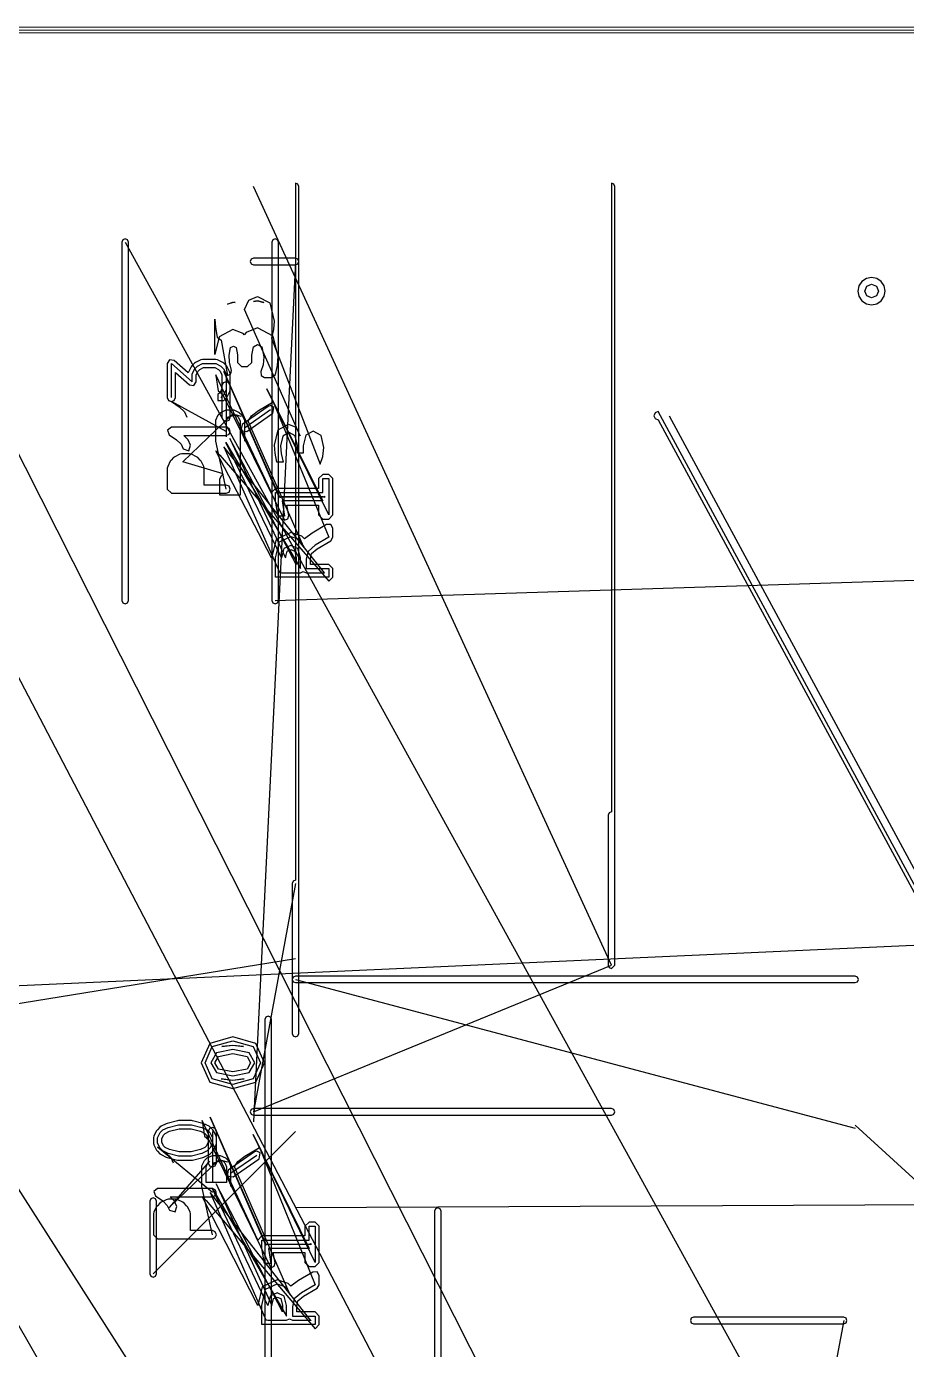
# Model space of a CAD drawing. Extents: x 0 to 334, y -361 to 120.
# Drawn here: x 77.51 to 93.58, y 64.69 to 88.85 of the extents above; entities that cross this region are included whole.
import ezdxf

# ---------------------------------------------------------------- set-up
doc = ezdxf.new("R2010")
doc.units = 0

msp = doc.modelspace()

# ---------------------------------------------------------------- linework, layer by layer
at = {"layer": 'Layer 1'}
for p, q in [((120.7, 88.8492), (0.049979, 88.7992)), ((0.05, 88.7492), (120.7, 88.7992)), ((0.050021, 88.6992), (120.7, 88.7492)), ((88.19, 71.7092), (81.65, 85.9292)), ((82.462426, 85.971626), (82.42, 85.9892)), ((82.42, 85.9892), (82.42, 73.2592)), ((82.48, 85.9292), (82.462426, 85.971626)), ((82.48, 70.4592), (82.48, 85.9292)), ((88.232426, 85.971626), (88.19, 85.9892)), ((88.19, 85.9892), (88.19, 74.5092)), ((88.25, 85.9292), (88.232426, 85.971626)), ((88.25, 71.7092), (88.25, 85.9292)), ((79.267574, 84.951626), (79.25, 84.9092)), ((79.25, 84.9092), (79.25, 78.3692)), ((79.31, 84.9692), (79.267574, 84.951626)), ((79.352426, 84.951626), (79.31, 84.9692)), ((79.31, 84.9692), (79.31, 84.9692)), ((79.31, 84.9092), (292.42, -302.024)), ((79.37, 84.9092), (79.352426, 84.951626)), ((79.37, 78.3692), (79.37, 84.9092)), ((82.007574, 84.951626), (81.99, 84.9092)), ((81.99, 84.9092), (81.99, 78.3692)), ((82.05, 84.9692), (82.007574, 84.951626)), ((82.092426, 84.951626), (82.05, 84.9692)), ((82.05, 84.9692), (82.05, 84.9692)), ((82.05, 78.3692), (289.68, 84.9092)), ((82.11, 84.9092), (82.092426, 84.951626)), ((82.11, 78.3692), (82.11, 84.9092)), ((81.607574, 84.601626), (81.59, 84.5592)), ((81.59, 84.5592), (81.607574, 84.516774)), ((81.65, 84.6192), (81.607574, 84.601626)), ((82.42, 84.6192), (81.65, 84.6192)), ((82.42, 84.5592), (81.65, 68.8492)), ((82.462426, 84.601626), (82.42, 84.6192)), ((82.48, 84.5592), (82.462426, 84.601626)), ((82.462426, 84.516774), (82.48, 84.5592)), ((81.607574, 84.516774), (81.65, 84.4992)), ((81.65, 84.4992), (82.42, 84.4992)), ((82.42, 84.4992), (82.462426, 84.516774)), ((92.70903, 84.112871), (92.69, 84.0172)), ((92.763223, 84.193977), (92.70903, 84.112871)), ((92.844329, 84.24817), (92.763223, 84.193977)), ((92.815, 84.0172), (92.851612, 84.105588)), ((92.94, 84.2672), (92.844329, 84.24817)), ((92.851612, 84.105588), (92.94, 84.1422)), ((93.035671, 84.24817), (92.94, 84.2672)), ((92.94, 84.2672), (92.94, 84.2672)), ((92.94, 84.1422), (93.028388, 84.105588)), ((93.028388, 84.105588), (93.065, 84.0172)), ((93.116777, 84.193977), (93.035671, 84.24817)), ((93.17097, 84.112871), (93.116777, 84.193977)), ((93.19, 84.0172), (93.17097, 84.112871)), ((81.485422, 83.679622), (81.569406, 83.853498)), ((81.569406, 83.853498), (81.726958, 83.916586)), ((81.655507, 83.825697), (81.726958, 83.841586)), ((81.726958, 83.836944), (81.655507, 83.825697)), ((81.726958, 83.916586), (81.949614, 83.799642)), ((81.726958, 83.841586), (81.842352, 83.808053)), ((81.842352, 83.808053), (81.726958, 83.836944)), ((92.69, 84.0172), (92.70903, 83.921529)), ((92.70903, 83.921529), (92.763223, 83.840423)), ((92.763223, 83.840423), (92.844329, 83.78623)), ((92.851612, 83.928812), (92.815, 84.0172)), ((92.94, 83.8922), (92.851612, 83.928812)), ((93.028388, 83.928812), (92.94, 83.8922)), ((93.065, 84.0172), (93.028388, 83.928812)), ((93.035671, 83.78623), (93.116777, 83.840423)), ((93.065, 84.0172), (93.065, 84.0172)), ((93.116777, 83.840423), (93.17097, 83.921529)), ((93.17097, 83.921529), (93.19, 84.0172)), ((81.178724, 83.780415), (81.27188, 83.814658)), ((81.285552, 83.810016), (81.178724, 83.780415)), ((81.178724, 83.780415), (81.178724, 83.780415)), ((81.27188, 83.814658), (81.317422, 83.807452)), ((81.317422, 83.807452), (81.285552, 83.810016)), ((82.502728, 81.376699), (81.485422, 83.679622)), ((81.655507, 83.825697), (81.655507, 83.825697)), ((81.949614, 83.799642), (82.02839, 83.467278)), ((92.844329, 83.78623), (92.94, 83.7672)), ((92.94, 83.7672), (93.035671, 83.78623)), ((80.944927, 83.506515), (80.956009, 83.350371)), ((80.945309, 82.860071), (80.944927, 83.506515)), ((80.956009, 83.350371), (80.956022, 83.350273)), ((80.956022, 83.350273), (80.98859, 83.177733)), ((82.02839, 83.467278), (82.01602, 83.318021)), ((81.026096, 83.181467), (80.945309, 82.860071)), ((80.98859, 83.177733), (81.061594, 83.119923)), ((81.272262, 83.318214), (81.026096, 83.181467)), ((81.061594, 83.119923), (81.1792, 82.4735)), ((81.461356, 83.242272), (81.272262, 83.318214)), ((81.461669, 83.241965), (81.461356, 83.242272)), ((81.482011, 83.219695), (81.461669, 83.241965)), ((81.517224, 83.260552), (81.482011, 83.219695)), ((81.72734, 83.345142), (81.517224, 83.260552)), ((82.0122, 83.1951), (81.72734, 83.345142)), ((82.01602, 83.318021), (81.980213, 83.160302)), ((81.980213, 83.160302), (82.8706, 80.8574)), ((82.012205, 83.195142), (82.0122, 83.1951)), ((82.103777, 82.820876), (82.012205, 83.195142)), ((81.206027, 82.846273), (81.23434, 82.984761)), ((81.23434, 82.984761), (81.234863, 82.985579)), ((81.234863, 82.985579), (81.285975, 83.013622)), ((81.285975, 83.013622), (81.334693, 82.987553)), ((81.334693, 82.987553), (81.361365, 82.852428)), ((81.6194, 82.8463), (81.654964, 83.001438)), ((81.654964, 83.001438), (81.65544, 83.002137)), ((81.65544, 83.002137), (81.727343, 83.040577)), ((81.727343, 83.040577), (81.805946, 82.998452)), ((81.805946, 82.998452), (81.80613, 82.998163)), ((81.80613, 82.998163), (81.843098, 82.816295)), ((80.121384, 82.762388), (80.077371, 82.6941)), ((80.077371, 82.6941), (80.0774, 82.0751)), ((80.201759, 82.750544), (80.121384, 82.762388)), ((80.152371, 82.075053), (80.1524, 82.6941)), ((80.1524, 82.6941), (80.533353, 82.360767)), ((80.461052, 82.523663), (80.201759, 82.750544)), ((80.513861, 82.632403), (80.466242, 82.537165)), ((80.52791, 82.651895), (80.513861, 82.632403)), ((80.575529, 82.699514), (80.52791, 82.651895)), ((80.595021, 82.713563), (80.575529, 82.699514)), ((80.580919, 82.598838), (80.628538, 82.646457)), ((80.690259, 82.761182), (80.595021, 82.713563)), ((80.628538, 82.646457), (80.723776, 82.694076)), ((80.7238, 82.7691), (80.690259, 82.761182)), ((80.723776, 82.694076), (80.9619, 82.6941)), ((80.961924, 82.769076), (80.7238, 82.7691)), ((80.9619, 82.6941), (81.057138, 82.646481)), ((80.995465, 82.761158), (80.961924, 82.769076)), ((81.090703, 82.713539), (80.995465, 82.761158)), ((81.057138, 82.646481), (81.104757, 82.598862)), ((81.110195, 82.69949), (81.090703, 82.713539)), ((81.157814, 82.651871), (81.110195, 82.69949)), ((81.171863, 82.632379), (81.157814, 82.651871)), ((81.219482, 82.537141), (81.171863, 82.632379)), ((81.2168, 82.7212), (81.206027, 82.846273)), ((81.216796, 82.72117), (81.2168, 82.7212)), ((81.251383, 82.568861), (81.216796, 82.72117)), ((81.361365, 82.852428), (81.3613, 82.7124)), ((81.3613, 82.7124), (81.4363, 82.6374)), ((81.4363, 82.6374), (81.5444, 82.6374)), ((81.5444, 82.6374), (81.6194, 82.7124)), ((81.6194, 82.7124), (81.6194, 82.8463)), ((81.828446, 82.671021), (81.786392, 82.547132)), ((81.843098, 82.816295), (81.828446, 82.671021)), ((82.052528, 82.492654), (82.090497, 82.659963)), ((82.090497, 82.659963), (82.103777, 82.820876)), ((80.2274, 82.0751), (80.2274, 82.5288)), ((80.2274, 82.5288), (80.483965, 82.304306)), ((80.466242, 82.537165), (80.461052, 82.523663)), ((80.5333, 82.5036), (80.580919, 82.598838)), ((80.533353, 82.360767), (80.5333, 82.5036)), ((80.6083, 82.4859), (80.642558, 82.554416)), ((80.608353, 82.360749), (80.6083, 82.4859)), ((80.642558, 82.554416), (80.672965, 82.584823)), ((80.672965, 82.584823), (80.741481, 82.619081)), ((80.741481, 82.619081), (80.9442, 82.6191)), ((80.9442, 82.6191), (81.012716, 82.584842)), ((80.962505, 82.485572), (80.963574, 82.472955)), ((81.9799, 80.3381), (80.962505, 82.485572)), ((80.963574, 82.472955), (81.010449, 82.198293)), ((81.012716, 82.584842), (81.043123, 82.554435)), ((81.043123, 82.554435), (81.077381, 82.485919)), ((81.077381, 82.485919), (81.0774, 82.2356)), ((81.104757, 82.598862), (81.152376, 82.503624)), ((81.112505, 82.547261), (82.1299, 80.2631)), ((82.129808, 80.24435), (81.112505, 82.547261)), ((81.152376, 82.503624), (81.1524, 82.2179)), ((81.1792, 82.4735), (81.238996, 82.503238)), ((81.2274, 82.5036), (81.219482, 82.537141)), ((81.2274, 82.217895), (81.2274, 82.5036)), ((81.238996, 82.503238), (81.251383, 82.568861)), ((81.786392, 82.547132), (81.789953, 82.474345)), ((81.789953, 82.474345), (81.853645, 82.438935)), ((81.853645, 82.438935), (81.9806, 82.4389)), ((81.9806, 82.4389), (82.052528, 82.492654)), ((80.483965, 82.304306), (80.56434, 82.292461)), ((80.56434, 82.292461), (80.608353, 82.360749)), ((81.043142, 82.167084), (81.004129, 82.128071)), ((81.010449, 82.198293), (81.08438, 82.13591)), ((81.0774, 82.2356), (81.043142, 82.167084)), ((81.099367, 82.338847), (81.0774, 82.285814)), ((81.0774, 82.285814), (81.0774, 81.7143)), ((81.1524, 82.360814), (81.099367, 82.338847)), ((81.1524, 82.2179), (81.104781, 82.122662)), ((81.1524, 82.3608), (81.1524, 82.360814)), ((81.205433, 82.338833), (81.1524, 82.3608)), ((81.1524, 82.285814), (81.1524, 81.3536)), ((81.171863, 82.089116), (81.219482, 82.184354)), ((81.2274, 82.2858), (81.205433, 82.338833)), ((81.219482, 82.184354), (81.2274, 82.217895)), ((81.2274, 81.7143), (81.2274, 82.2858)), ((81.898833, 82.233221), (82.9162, 80.1842)), ((83.0269, 79.9303), (81.898833, 82.233221)), ((80.0774, 82.0751), (80.099367, 82.022067)), ((80.099367, 82.022067), (80.1524, 82.0001)), ((80.1524, 82.0001), (80.205433, 82.022067)), ((81.1524, 81.455995), (80.1524, 82.0001)), ((80.1524, 82.0001), (80.295258, 81.904862)), ((80.205433, 82.022067), (80.2274, 82.0751)), ((80.295258, 81.904862), (80.390496, 81.809624)), ((81.004129, 82.128071), (81.004129, 82.022005)), ((81.004129, 82.022005), (81.110195, 82.022005)), ((81.104781, 82.122662), (81.057162, 82.075043)), ((81.08438, 82.13591), (82.2215, 79.833)), ((81.110195, 82.022005), (81.157814, 82.069624)), ((81.157814, 82.069624), (81.171863, 82.089116)), ((81.91888, 81.91147), (81.44269, 81.578137)), ((81.743885, 81.83469), (82.00951, 81.99241)), ((81.961515, 81.925027), (81.91888, 81.91147)), ((82.023332, 81.893038), (81.961515, 81.925027)), ((81.961515, 81.925027), (81.961515, 81.925027)), ((82.00951, 81.99241), (83.0269, 79.5226)), ((80.360582, 80.897647), (81.2775, 81.7751)), ((80.390496, 81.809624), (80.438115, 81.714386)), ((80.9619, 81.6596), (81.00952, 81.754838)), ((80.9619, 81.2786), (80.9619, 81.6596)), ((81.00952, 81.754838), (81.057139, 81.802457)), ((81.057139, 81.802457), (81.152377, 81.850076)), ((81.0774, 81.7143), (81.099367, 81.661267)), ((81.099367, 81.661267), (81.1524, 81.6393)), ((81.152377, 81.850076), (81.2952, 81.8501)), ((81.1524, 81.6393), (81.205433, 81.661267)), ((81.17388, 81.706306), (81.317453, 81.764306)), ((81.317453, 81.750432), (81.17388, 81.706306)), ((81.17388, 81.706306), (81.17388, 81.706306)), ((81.205433, 81.661267), (81.2274, 81.7143)), ((81.2775, 81.7751), (81.346016, 81.740842)), ((81.2952, 81.8501), (81.390438, 81.802481)), ((81.317453, 81.764306), (81.421603, 81.731063)), ((81.42669, 81.726684), (81.317453, 81.750432)), ((81.346016, 81.740842), (81.376423, 81.710435)), ((81.376423, 81.710435), (81.410681, 81.641919)), ((81.390438, 81.802481), (81.438057, 81.754862)), ((81.421603, 81.731063), (81.422035, 81.730703)), ((81.422035, 81.730703), (81.42669, 81.726684)), ((81.438057, 81.754862), (81.485676, 81.659624)), ((81.485676, 81.659624), (81.4857, 81.2786)), ((81.96189, 81.850028), (81.4857, 81.516695)), ((81.52871, 81.455253), (82.0049, 81.788586)), ((81.553781, 81.64235), (81.614979, 81.739289)), ((81.614979, 81.739289), (81.743885, 81.83469)), ((82.0049, 81.788586), (82.023332, 81.893038)), ((88.986967, 81.795233), (88.965, 81.7422)), ((88.965, 81.7422), (88.986967, 81.689167)), ((89.04, 81.8172), (88.986967, 81.795233)), ((88.986967, 81.689167), (89.04, 81.6672)), ((301.09, -309.873), (89.04, 81.8172)), ((89.04, 81.6672), (301.09, -310.023)), ((89.24, 81.7422), (300.89, -309.948)), ((80.1524, 81.530995), (80.080636, 81.477723)), ((80.080636, 81.477723), (80.110798, 81.393591)), ((81.1524, 81.531), (80.1524, 81.530995)), ((81.205433, 81.509033), (81.1524, 81.531)), ((81.2274, 81.456), (81.205433, 81.509033)), ((81.205433, 81.402967), (81.2274, 81.456)), ((81.410681, 81.641919), (81.4107, 80.2929)), ((81.44269, 81.578137), (81.424258, 81.473685)), ((81.424258, 81.473685), (81.52871, 81.455253)), ((82.571176, 79.33948), (81.553781, 81.64235)), ((82.037233, 81.203592), (82.105592, 81.48364)), ((82.105592, 81.48364), (82.289186, 81.586735)), ((82.30291, 81.432094), (82.188327, 81.369006)), ((82.289186, 81.586735), (82.425905, 81.53211)), ((82.414889, 81.371314), (82.30291, 81.432094)), ((82.425905, 81.53211), (82.502728, 81.376699)), ((82.744298, 81.459042), (82.610183, 81.387491)), ((82.886225, 81.382105), (82.744298, 81.459042)), ((75.05, 81.3792), (138.215, -39.3749)), ((77.19, 81.3792), (138.215, -39.3149)), ((80.110798, 81.393591), (80.247476, 81.302473)), ((80.247476, 81.302473), (80.328857, 81.221092)), ((80.328857, 81.221092), (80.371033, 81.13674)), ((80.381086, 81.380995), (81.1524, 81.381)), ((80.443529, 81.318552), (80.381086, 81.380995)), ((80.457578, 81.29906), (80.443529, 81.318552)), ((80.505197, 81.203822), (80.457578, 81.29906)), ((80.471656, 81.103199), (80.505197, 81.203822)), ((81.1524, 80.401219), (80.9619, 81.2786)), ((81.145578, 81.253052), (82.508, 78.9502)), ((82.162948, 79.1456), (81.145578, 81.253052)), ((81.1524, 81.381), (81.205433, 81.402967)), ((81.220578, 81.328052), (82.2379, 79.1456)), ((82.433, 79.0252), (81.220578, 81.328052)), ((82.04765, 81.057413), (82.037233, 81.203592)), ((82.188327, 81.369006), (82.147962, 81.189745)), ((82.147962, 81.189745), (82.159681, 81.052798)), ((82.4533, 81.1959), (82.414889, 81.371314)), ((82.4533, 81.0559), (82.4533, 81.1959)), ((82.610183, 81.387491), (82.561355, 81.189765)), ((82.561355, 81.189765), (82.5614, 81.0559)), ((82.935053, 81.15976), (82.886225, 81.382105)), ((80.194606, 80.978061), (80.146987, 80.930442)), ((80.214098, 80.99211), (80.194606, 80.978061)), ((80.309336, 81.039729), (80.214098, 80.99211)), ((80.342877, 81.047647), (80.309336, 81.039729)), ((80.485724, 81.047676), (80.342877, 81.047647)), ((80.371033, 81.13674), (80.471656, 81.103199)), ((80.519265, 81.039758), (80.485724, 81.047676)), ((80.614503, 80.992139), (80.519265, 81.039758)), ((80.633995, 80.97809), (80.614503, 80.992139)), ((80.681614, 80.930471), (80.633995, 80.97809)), ((80.962505, 81.097641), (81.037505, 81.022641)), ((81.979895, 79.14556), (80.962505, 81.097641)), ((81.037505, 81.022641), (83.0269, 78.7198)), ((81.112505, 81.172641), (82.1299, 78.8829)), ((82.9519, 78.8698), (81.112505, 81.172641)), ((82.0789, 80.892), (82.04765, 81.057413)), ((82.159681, 81.052798), (82.196139, 80.892001)), ((82.5614, 81.0559), (82.4533, 81.0559)), ((82.8706, 80.8574), (82.918777, 80.998963)), ((82.918777, 80.998963), (82.935053, 81.15976)), ((80.085318, 80.815713), (80.0774, 80.782171)), ((80.0774, 80.782171), (80.0774, 80.4012)), ((80.132938, 80.910951), (80.085318, 80.815713)), ((80.146987, 80.930442), (80.132938, 80.910951)), ((81.101566, 80.680123), (80.360582, 80.897647)), ((80.695663, 80.910979), (80.681614, 80.930471)), ((80.743282, 80.815741), (80.695663, 80.910979)), ((80.7512, 80.7822), (80.743282, 80.815741)), ((80.7512, 80.4762), (80.7512, 80.7822)), ((82.196139, 80.892001), (82.0789, 80.892)), ((81.1524, 80.4762), (80.7512, 80.4762)), ((81.0369, 80.5812), (81.071159, 80.649716)), ((81.0369, 80.2929), (81.0369, 80.5812)), ((81.071159, 80.649716), (81.101566, 80.680123)), ((81.205433, 80.454233), (81.1524, 80.4762)), ((81.2274, 80.4012), (81.205433, 80.454233)), ((82.9162, 80.667), (82.8412, 80.592)), ((82.8412, 80.592), (82.8412, 80.4131)), ((83.0269, 80.667), (82.9162, 80.667)), ((82.9162, 80.3381), (82.9162, 80.592)), ((82.9162, 80.592), (83.0269, 80.592)), ((83.1019, 80.592), (83.0269, 80.667)), ((83.0269, 80.592), (83.0269, 79.9303)), ((83.1019, 79.9303), (83.1019, 80.592)), ((51.04, 70.1442), (277.05, 80.3642)), ((68.6, 80.4392), (134.095, -33.9949)), ((80.0774, 80.4012), (80.1524, 80.3262)), ((80.1524, 80.3262), (80.6762, 80.3262)), ((80.6762, 80.3262), (81.1524, 80.3262)), ((81.4107, 80.2929), (81.0369, 80.2929)), ((81.1524, 80.3262), (81.205433, 80.348167)), ((81.205433, 80.348167), (81.2274, 80.4012)), ((82.0549, 80.4131), (81.9799, 80.3381)), ((82.054825, 80.182662), (82.0549, 80.3381)), ((82.8412, 80.4131), (82.0549, 80.4131)), ((82.0549, 80.3381), (82.9162, 80.3381)), ((82.1746, 80.2592), (82.129808, 80.24435)), ((82.1299, 80.2631), (82.9162, 80.2631)), ((82.916223, 80.259233), (82.1746, 80.2592)), ((82.9162, 80.2631), (82.951877, 80.272133)), ((82.9519, 80.2502), (82.916223, 80.259233)), ((82.951877, 80.272133), (82.9519, 80.2502)), ((82.1017, 79.908), (82.054825, 80.182662)), ((82.9162, 80.1842), (82.1746, 80.1842)), ((82.1746, 80.1842), (82.221475, 79.907999)), ((82.295442, 79.920549), (82.263426, 80.109201)), ((82.263426, 80.109201), (82.8412, 80.1092)), ((82.8412, 80.1092), (82.8412, 79.9303)), ((82.221475, 79.907999), (82.1017, 79.908)), ((82.2215, 79.833), (82.278795, 79.85961)), ((82.278795, 79.85961), (82.295442, 79.920549)), ((82.988609, 79.753989), (82.723266, 79.596436)), ((82.8412, 79.9303), (82.9162, 79.8553)), ((82.9162, 79.8553), (83.0269, 79.8553)), ((83.063999, 79.754673), (82.988609, 79.753989)), ((83.0269, 79.8553), (83.1019, 79.9303)), ((83.1019, 79.6895), (83.063999, 79.754673)), ((82.334843, 79.611396), (82.063651, 79.483224)), ((82.124562, 79.439497), (82.334848, 79.536436)), ((82.535163, 79.543267), (82.334843, 79.611396)), ((82.334848, 79.536436), (82.487192, 79.485659)), ((82.487192, 79.485659), (82.571176, 79.33948)), ((82.582764, 79.492857), (82.535163, 79.543267)), ((82.723266, 79.596436), (82.582764, 79.492857)), ((83.0269, 79.5226), (82.777551, 79.375652)), ((83.064986, 79.457932), (83.101907, 79.522546)), ((83.101907, 79.522546), (83.1019, 79.6895)), ((82.063651, 79.483224), (81.979895, 79.14556)), ((82.0549, 79.1456), (82.124562, 79.439497)), ((82.063651, 79.483224), (82.063651, 79.483224)), ((82.206568, 79.31486), (82.162948, 79.1456)), ((82.334823, 79.372562), (82.206568, 79.31486)), ((82.2379, 79.1456), (82.266055, 79.269247)), ((82.266055, 79.269247), (82.266673, 79.270066)), ((82.266673, 79.270066), (82.334775, 79.297562)), ((82.334775, 79.297562), (82.404808, 79.269232)), ((82.46438, 79.31486), (82.334823, 79.372562)), ((82.404808, 79.269232), (82.432952, 79.1456)), ((82.508, 79.1456), (82.46438, 79.31486)), ((82.647994, 79.264863), (82.616093, 79.119454)), ((82.777551, 79.375652), (82.647994, 79.264863)), ((82.71253, 79.226586), (82.815332, 79.310805)), ((82.815332, 79.310805), (82.815637, 79.310984)), ((82.815637, 79.310984), (83.064986, 79.457932)), ((82.0549, 78.7948), (82.0549, 79.1456)), ((82.432952, 79.1456), (82.433, 79.0252)), ((82.508, 78.9502), (82.508, 79.1456)), ((82.616093, 79.119454), (82.6161, 78.9502)), ((82.6911, 79.1194), (82.712286, 79.226178)), ((82.6911, 79.0252), (82.6911, 79.1194)), ((83.0269, 79.0252), (82.6911, 79.0252)), ((82.712286, 79.226178), (82.71253, 79.226586)), ((83.1019, 78.9502), (83.0269, 79.0252)), ((83.0269, 78.7948), (82.0549, 78.7948)), ((82.1299, 78.8829), (82.162973, 78.87521)), ((82.162973, 78.87521), (82.508, 78.8752)), ((82.508, 78.8752), (82.562036, 78.898196)), ((82.562036, 78.898196), (82.616073, 78.8752)), ((82.616073, 78.8752), (82.9519, 78.8752)), ((82.6161, 78.9502), (83.0269, 78.9502)), ((82.9519, 78.8752), (82.9519, 78.8698)), ((83.0269, 78.9502), (83.0269, 78.7948)), ((83.0269, 78.7198), (83.1019, 78.7948)), ((83.1019, 78.7948), (83.1019, 78.9502)), ((79.25, 78.3692), (79.267574, 78.326774)), ((79.267574, 78.326774), (79.31, 78.3092)), ((79.31, 78.3092), (79.352426, 78.326774)), ((79.352426, 78.326774), (79.37, 78.3692)), ((81.99, 78.3692), (82.007574, 78.326774)), ((82.007574, 78.326774), (82.05, 78.3092)), ((82.05, 78.3092), (82.092426, 78.326774)), ((82.092426, 78.326774), (82.11, 78.3692)), ((88.147574, 74.491626), (88.13, 74.4492)), ((88.13, 74.4492), (88.13, 71.7092)), ((88.19, 74.5092), (88.147574, 74.491626)), ((82.377574, 73.241626), (82.36, 73.1992)), ((82.42, 73.2592), (82.377574, 73.241626)), ((82.42, 73.1992), (81.65, 69.0292)), ((82.36, 73.1992), (82.36, 70.4592)), ((74.34, 70.5192), (82.42, 71.8292)), ((81.65, 69.0292), (88.19, 71.7092)), ((88.13, 71.7092), (88.147574, 71.666774)), ((88.147574, 71.666774), (88.19, 71.6492)), ((88.19, 71.6492), (88.25, 71.7092)), ((82.377574, 71.491626), (82.36, 71.4492)), ((82.36, 71.4492), (82.377574, 71.406774)), ((82.42, 71.5092), (82.377574, 71.491626)), ((82.377574, 71.406774), (82.42, 71.3892)), ((92.64, 71.5092), (82.42, 71.5092)), ((82.42, 71.4492), (92.64, 68.7292)), ((82.42, 71.3892), (92.64, 71.3892)), ((92.682426, 71.491626), (92.64, 71.5092)), ((92.64, 71.3892), (92.682426, 71.406774)), ((92.7, 71.4492), (92.682426, 71.491626)), ((92.682426, 71.406774), (92.7, 71.4492)), ((75.452423, 70.589328), (319.8, -310.813)), ((81.877574, 70.761626), (81.86, 70.7192)), ((81.86, 70.7192), (81.86, 64.1792)), ((81.92, 70.7792), (81.877574, 70.761626)), ((81.962426, 70.761626), (81.92, 70.7792)), ((81.92, 70.7792), (81.92, 70.7792)), ((81.98, 70.7192), (81.962426, 70.761626)), ((81.98, 64.1792), (81.98, 70.7192)), ((81.274485, 70.398826), (80.853023, 70.280375)), ((80.899485, 70.2215), (81.274485, 70.323826)), ((81.695932, 70.280387), (81.274485, 70.398826)), ((81.274485, 70.323826), (81.649485, 70.2215)), ((82.36, 70.4592), (82.377574, 70.416774)), ((82.377574, 70.416774), (82.42, 70.3992)), ((82.42, 70.3992), (82.462426, 70.416774)), ((82.462426, 70.416774), (82.48, 70.4592)), ((80.853023, 70.280375), (80.694928, 69.926835)), ((80.769928, 69.926835), (80.899485, 70.2215)), ((80.974355, 70.107635), (80.874095, 69.926835)), ((81.274485, 70.168414), (80.974355, 70.107635)), ((81.01342, 70.043612), (81.274485, 70.093414)), ((81.076786, 70.225602), (81.274485, 70.248826)), ((81.274485, 70.243414), (81.076786, 70.225602)), ((81.076786, 70.225602), (81.076786, 70.225602)), ((81.274485, 70.248826), (81.472377, 70.225471)), ((81.472377, 70.225471), (81.274485, 70.243414)), ((81.574615, 70.107635), (81.274485, 70.168414)), ((81.274485, 70.093414), (81.535735, 70.0435)), ((81.674225, 69.926835), (81.574615, 70.107635)), ((81.613318, 70.171877), (81.613495, 70.17177)), ((81.613362, 70.171851), (81.613318, 70.171877)), ((81.613318, 70.171877), (81.613318, 70.171877)), ((81.613495, 70.17177), (81.613362, 70.171851)), ((81.649485, 70.2215), (81.778391, 69.926835)), ((81.853391, 69.926835), (81.695932, 70.280387)), ((80.694928, 69.926835), (80.852999, 69.572543)), ((80.694928, 69.926835), (80.694928, 69.926835)), ((80.899485, 69.631399), (80.769928, 69.926835)), ((80.769928, 69.926835), (80.769928, 69.926835)), ((80.874095, 69.926835), (80.974355, 69.746034)), ((80.874095, 69.926835), (80.874095, 69.926835)), ((80.949095, 69.926835), (81.012873, 70.043282)), ((81.013134, 69.810231), (80.949095, 69.926835)), ((80.949095, 69.926835), (80.949095, 69.926835)), ((81.012873, 70.043282), (81.01342, 70.043612)), ((81.535735, 70.0435), (81.535912, 70.043393)), ((81.599225, 69.926835), (81.535841, 69.810235)), ((81.535912, 70.043393), (81.599225, 69.926835)), ((81.574615, 69.746034), (81.674225, 69.926835)), ((81.778391, 69.926835), (81.649485, 69.631399)), ((81.696115, 69.572657), (81.853391, 69.926835)), ((81.274485, 69.529843), (80.899485, 69.631399)), ((80.974355, 69.746034), (81.274485, 69.686024)), ((81.274485, 69.761024), (81.013134, 69.810231)), ((81.065064, 69.631228), (81.274485, 69.611024)), ((81.274485, 69.604843), (81.065064, 69.631228)), ((81.065064, 69.631228), (81.065064, 69.631228)), ((81.535841, 69.810235), (81.274485, 69.761024)), ((81.274485, 69.686024), (81.574615, 69.746034)), ((81.649485, 69.631399), (81.274485, 69.529843)), ((81.274485, 69.611024), (81.484058, 69.631359)), ((81.484058, 69.631359), (81.274485, 69.604843)), ((80.852999, 69.572543), (80.853071, 69.572486)), ((80.853071, 69.572486), (81.274485, 69.454843)), ((81.274485, 69.454843), (81.695754, 69.572372)), ((81.695754, 69.572372), (81.696115, 69.572657)), ((80.26511, 68.866861), (80.074634, 68.819242)), ((80.2833, 68.8691), (80.26511, 68.866861)), ((80.521448, 68.869095), (80.2833, 68.8691)), ((80.539638, 68.866856), (80.521448, 68.869095)), ((80.730114, 68.819237), (80.539638, 68.866856)), ((80.712506, 68.871265), (80.713575, 68.858648)), ((81.7299, 66.6892), (80.712506, 68.871265)), ((80.713575, 68.858648), (80.76045, 68.583986)), ((80.862506, 68.932954), (81.8799, 66.6142)), ((81.879808, 66.59545), (80.862506, 68.932954)), ((81.607574, 69.071626), (81.59, 69.0292)), ((81.59, 69.0292), (81.607574, 68.986774)), ((81.65, 69.0892), (81.607574, 69.071626)), ((81.607574, 68.986774), (81.65, 68.9692)), ((88.19, 69.0892), (81.65, 69.0892)), ((81.65, 68.9692), (88.19, 68.9692)), ((88.232426, 69.071626), (88.19, 69.0892)), ((88.19, 68.9692), (88.232426, 68.986774)), ((88.25, 69.0292), (88.232426, 69.071626)), ((88.232426, 68.986774), (88.25, 69.0292)), ((79.82, 66.0692), (82.42, 68.6692)), ((79.882885, 68.684785), (79.835265, 68.589547)), ((79.896934, 68.704276), (79.882885, 68.684785)), ((79.944553, 68.751895), (79.896934, 68.704276)), ((79.9024, 68.556), (79.95002, 68.651238)), ((79.964045, 68.765944), (79.944553, 68.751895)), ((79.95002, 68.651238), (79.997639, 68.698857)), ((80.059283, 68.813563), (79.964045, 68.765944)), ((79.997639, 68.698857), (80.092877, 68.746476)), ((80.011659, 68.606816), (80.042066, 68.637223)), ((80.042066, 68.637223), (80.119054, 68.675717)), ((80.074634, 68.819242), (80.059283, 68.813563)), ((80.092877, 68.746476), (80.283353, 68.794095)), ((80.119054, 68.675717), (80.292533, 68.7191)), ((80.283353, 68.794095), (80.5214, 68.7941)), ((80.292533, 68.7191), (80.5122, 68.7191)), ((80.5122, 68.7191), (80.685732, 68.675717)), ((80.5214, 68.7941), (80.711876, 68.746481)), ((80.685732, 68.675717), (80.76272, 68.637223)), ((80.711876, 68.746481), (80.807114, 68.698862)), ((80.745465, 68.813558), (80.730114, 68.819237)), ((80.840703, 68.765939), (80.745465, 68.813558)), ((80.76272, 68.637223), (80.793127, 68.606816)), ((80.807114, 68.698862), (80.854733, 68.651243)), ((80.849367, 68.724547), (80.8274, 68.671514)), ((80.8274, 68.671514), (80.8274, 68.1001)), ((80.860195, 68.75189), (80.840703, 68.765939)), ((80.9024, 68.746514), (80.849367, 68.724547)), ((80.854733, 68.651243), (80.902352, 68.556005)), ((80.907814, 68.704271), (80.860195, 68.75189)), ((80.9024, 68.7465), (80.9024, 68.746514)), ((80.955433, 68.724533), (80.9024, 68.7465)), ((80.9024, 68.671514), (80.9024, 67.7393)), ((80.921863, 68.684779), (80.907814, 68.704271)), ((80.969482, 68.589541), (80.921863, 68.684779)), ((80.9774, 68.6715), (80.955433, 68.724533)), ((80.9774, 68.1001), (80.9774, 68.6715)), ((81.648834, 68.618914), (82.6662, 66.5353)), ((82.7769, 66.2814), (81.648834, 68.618914)), ((123.325, 40.6092), (92.64, 68.7892)), ((79.835265, 68.589547), (79.827347, 68.556005)), ((79.827347, 68.556005), (79.8274, 68.4608)), ((79.8274, 68.4608), (79.8274, 68.460738)), ((79.8274, 68.460738), (79.827402, 68.460353)), ((79.827402, 68.460353), (79.827405, 68.459968)), ((79.827405, 68.459968), (79.827411, 68.459583)), ((79.827411, 68.459583), (79.827417, 68.459198)), ((79.827417, 68.459198), (79.827427, 68.458813)), ((79.827427, 68.458813), (79.827438, 68.458428)), ((79.827438, 68.458428), (79.827452, 68.458044)), ((79.827452, 68.458044), (79.827466, 68.457659)), ((79.827466, 68.457659), (79.827484, 68.457274)), ((79.827484, 68.457274), (79.827502, 68.45689)), ((79.827502, 68.45689), (79.827524, 68.456505)), ((79.827524, 68.456505), (79.827546, 68.456121)), ((79.827546, 68.456121), (79.827572, 68.455737)), ((79.827572, 68.455737), (79.827598, 68.455353)), ((79.827598, 68.455353), (79.827628, 68.454969)), ((79.827628, 68.454969), (79.827658, 68.454585)), ((79.827658, 68.454585), (79.827692, 68.454201)), ((79.827692, 68.454201), (79.827726, 68.453818)), ((79.827726, 68.453818), (79.827764, 68.453435)), ((79.827764, 68.453435), (79.827802, 68.453052)), ((79.827802, 68.453052), (79.827843, 68.45267)), ((79.827843, 68.45267), (79.827885, 68.452286)), ((79.827885, 68.452286), (79.82793, 68.451904)), ((79.82793, 68.451904), (79.827976, 68.451522)), ((79.827976, 68.451522), (79.828026, 68.45114)), ((79.828026, 68.45114), (79.828076, 68.450758)), ((79.828076, 68.450758), (79.828129, 68.450377)), ((79.828129, 68.450377), (79.828183, 68.449996)), ((79.828183, 68.449996), (79.82824, 68.449615)), ((79.82824, 68.449615), (79.828297, 68.449234)), ((79.828297, 68.449234), (79.828358, 68.448854)), ((79.828358, 68.448854), (79.82842, 68.448474)), ((79.82842, 68.448474), (79.828485, 68.448095)), ((79.828485, 68.448095), (79.828551, 68.447715)), ((79.828551, 68.447715), (79.828619, 68.447337)), ((79.828619, 68.447337), (79.828689, 68.446958)), ((79.828689, 68.446958), (79.828761, 68.44658)), ((79.828761, 68.44658), (79.828835, 68.446202)), ((79.828835, 68.446202), (79.828911, 68.445825)), ((79.828911, 68.445825), (79.828989, 68.445447)), ((79.828989, 68.445447), (79.829069, 68.44507)), ((79.829069, 68.44507), (79.82915, 68.444695)), ((79.82915, 68.444695), (79.829234, 68.444318)), ((79.829234, 68.444318), (79.829319, 68.443943)), ((79.829319, 68.443943), (79.829407, 68.443568)), ((79.829407, 68.443568), (79.829496, 68.443194)), ((79.829496, 68.443194), (79.829588, 68.44282)), ((79.829588, 68.44282), (79.829681, 68.442446)), ((79.829681, 68.442446), (79.829777, 68.442073)), ((79.829777, 68.442073), (79.829873, 68.441701)), ((79.829873, 68.441701), (79.829973, 68.441328)), ((79.829973, 68.441328), (79.830073, 68.440957)), ((79.830073, 68.440957), (79.830176, 68.440586)), ((79.830176, 68.440586), (79.83028, 68.440215)), ((79.83028, 68.440215), (79.830388, 68.439846)), ((79.830388, 68.439846), (79.830495, 68.439476)), ((79.830495, 68.439476), (79.830607, 68.439107)), ((79.830607, 68.439107), (79.830718, 68.438739)), ((79.830718, 68.438739), (79.830833, 68.438372)), ((79.830833, 68.438372), (79.830949, 68.438004)), ((79.830949, 68.438004), (79.831067, 68.437638)), ((79.831067, 68.437638), (79.831186, 68.437272)), ((79.831186, 68.437272), (79.831308, 68.436908)), ((79.831308, 68.436908), (79.831432, 68.436542)), ((79.831432, 68.436542), (79.831558, 68.436179)), ((79.831558, 68.436179), (79.831684, 68.435815)), ((79.831684, 68.435815), (79.831814, 68.435452)), ((79.831814, 68.435452), (79.831945, 68.43509)), ((79.831945, 68.43509), (79.832078, 68.434729)), ((79.832078, 68.434729), (79.832212, 68.434368)), ((79.832212, 68.434368), (79.832349, 68.434009)), ((79.832349, 68.434009), (79.832487, 68.433649)), ((79.832487, 68.433649), (79.832628, 68.43329)), ((79.832628, 68.43329), (79.83277, 68.432933)), ((79.83277, 68.432933), (79.832915, 68.432575)), ((79.832915, 68.432575), (79.833059, 68.432219)), ((79.833059, 68.432219), (79.833208, 68.431864)), ((79.833208, 68.431864), (79.833357, 68.431509)), ((79.833357, 68.431509), (79.833508, 68.431155)), ((79.833508, 68.431155), (79.833661, 68.430802)), ((79.833661, 68.430802), (79.833817, 68.430449)), ((79.833817, 68.430449), (79.833973, 68.430098)), ((79.833973, 68.430098), (79.834132, 68.429747)), ((79.834132, 68.429747), (79.834291, 68.429397)), ((79.834291, 68.429397), (79.834454, 68.429048)), ((79.834454, 68.429048), (79.834617, 68.428699)), ((79.834617, 68.428699), (79.834784, 68.428352)), ((79.834784, 68.428352), (79.83495, 68.428005)), ((79.83495, 68.428005), (79.835121, 68.427659)), ((79.835121, 68.427659), (79.835291, 68.427314)), ((79.835291, 68.427314), (79.835318, 68.427258)), ((79.835318, 68.427258), (79.882938, 68.33202)), ((79.902347, 68.460767), (79.9024, 68.556)), ((79.949967, 68.365557), (79.902347, 68.460795)), ((80.902347, 67.556033), (79.9024, 68.3858)), ((79.9024, 68.3858), (80.045258, 68.290562)), ((79.9774, 68.5383), (80.011659, 68.606816)), ((79.977414, 68.4785), (79.9774, 68.5383)), ((80.011673, 68.409984), (79.977414, 68.4785)), ((80.04208, 68.379577), (80.011673, 68.409984)), ((80.119068, 68.341083), (80.04208, 68.379577)), ((80.762735, 68.379577), (80.685747, 68.341083)), ((80.76045, 68.583986), (80.834381, 68.521603)), ((80.793142, 68.409984), (80.762735, 68.379577)), ((80.793127, 68.606816), (80.827385, 68.5383)), ((80.8274, 68.4785), (80.793142, 68.409984)), ((80.827385, 68.5383), (80.8274, 68.4785)), ((80.834381, 68.521603), (81.9715, 66.1841)), ((80.9024, 68.4608), (80.854781, 68.365562)), ((80.902352, 68.556005), (80.9024, 68.4608)), ((80.921815, 68.332016), (80.969434, 68.427254)), ((80.969434, 68.427254), (80.977352, 68.460795)), ((80.9774, 68.556), (80.969482, 68.589541)), ((80.977352, 68.460795), (80.9774, 68.556)), ((81.493886, 68.220383), (81.759511, 68.378103)), ((81.759511, 68.378103), (82.7769, 65.8737)), ((79.882938, 68.33202), (79.896987, 68.312529)), ((79.896987, 68.312529), (79.944606, 68.26491)), ((79.944606, 68.26491), (79.964098, 68.250861)), ((79.997586, 68.317938), (79.949967, 68.365557)), ((79.964098, 68.250861), (80.059336, 68.203242)), ((80.092824, 68.270319), (79.997586, 68.317938)), ((80.045258, 68.290562), (80.140496, 68.195324)), ((80.059336, 68.203242), (80.074687, 68.197563)), ((80.074687, 68.197563), (80.265163, 68.149944)), ((80.2833, 68.2227), (80.092824, 68.270319)), ((80.110582, 67.283347), (81.0275, 68.1608)), ((80.2926, 68.2977), (80.119068, 68.341083)), ((80.140496, 68.195324), (80.188115, 68.100086)), ((80.265163, 68.149944), (80.283353, 68.147705)), ((80.521448, 68.222705), (80.2833, 68.2227)), ((80.283353, 68.147705), (80.5214, 68.1477)), ((80.512215, 68.2977), (80.2926, 68.2977)), ((80.685747, 68.341083), (80.512215, 68.2977)), ((80.5214, 68.1477), (80.53959, 68.149939)), ((80.711924, 68.270324), (80.521448, 68.222705)), ((80.53959, 68.149939), (80.730066, 68.197558)), ((80.7119, 68.0453), (80.75952, 68.140538)), ((80.807162, 68.317943), (80.711924, 68.270324)), ((80.730066, 68.197558), (80.745417, 68.203237)), ((80.745417, 68.203237), (80.840655, 68.250856)), ((80.75952, 68.140538), (80.807139, 68.188157)), ((80.807139, 68.188157), (80.902377, 68.235776)), ((80.854781, 68.365562), (80.807162, 68.317943)), ((80.840655, 68.250856), (80.860147, 68.264905)), ((80.860147, 68.264905), (80.907766, 68.312524)), ((80.902377, 68.235776), (81.0452, 68.2358)), ((80.907766, 68.312524), (80.921815, 68.332016)), ((80.92388, 68.091998), (81.067454, 68.149999)), ((81.067454, 68.136125), (80.92388, 68.091998)), ((81.0275, 68.1608), (81.096016, 68.126542)), ((81.0452, 68.2358), (81.140438, 68.188181)), ((81.067454, 68.149999), (81.171605, 68.116756)), ((81.176692, 68.112376), (81.067454, 68.136125)), ((81.140438, 68.188181), (81.188057, 68.140562)), ((81.188057, 68.140562), (81.235676, 68.045324)), ((81.66888, 68.29717), (81.19269, 67.963837)), ((81.71189, 68.235728), (81.2357, 67.902395)), ((81.27871, 67.840953), (81.7549, 68.174286)), ((81.36498, 68.124982), (81.493886, 68.220383)), ((81.711515, 68.310727), (81.66888, 68.29717)), ((81.773332, 68.278738), (81.711515, 68.310727)), ((81.711515, 68.310727), (81.711515, 68.310727)), ((81.7549, 68.174286), (81.773332, 68.278738)), ((80.851566, 68.126523), (80.110582, 67.283347)), ((80.7119, 67.6643), (80.7119, 68.0453)), ((80.7869, 68.0276), (80.821159, 68.096116)), ((80.7869, 67.7393), (80.7869, 68.0276)), ((80.821159, 68.096116), (80.851566, 68.126523)), ((80.8274, 68.1001), (80.849367, 68.047067)), ((80.849367, 68.047067), (80.9024, 68.0251)), ((80.9024, 68.0251), (80.955433, 68.047067)), ((80.92388, 68.091998), (80.92388, 68.091998)), ((80.955433, 68.047067), (80.9774, 68.1001)), ((81.096016, 68.126542), (81.126423, 68.096135)), ((81.126423, 68.096135), (81.160681, 68.027619)), ((81.160681, 68.027619), (81.1607, 67.7393)), ((81.171605, 68.116756), (81.172036, 68.116396)), ((81.172036, 68.116396), (81.176692, 68.112376)), ((81.19269, 67.963837), (81.174258, 67.859385)), ((81.235676, 68.045324), (81.2357, 67.6643)), ((81.303782, 68.028043), (81.36498, 68.124982)), ((82.321176, 65.69058), (81.303782, 68.028043)), ((80.9024, 66.786919), (80.7119, 67.6643)), ((81.1607, 67.7393), (80.7869, 67.7393)), ((80.970579, 67.713745), (81.9879, 65.4967)), ((82.183, 65.3763), (80.970579, 67.713745)), ((81.174258, 67.859385), (81.27871, 67.840953)), ((79.777574, 67.441626), (79.76, 67.3992)), ((79.82, 67.4592), (79.777574, 67.441626)), ((79.862426, 67.441626), (79.82, 67.4592)), ((79.82, 67.4592), (79.82, 67.4592)), ((79.902347, 67.631033), (79.830583, 67.577761)), ((79.830583, 67.577761), (79.860745, 67.493629)), ((79.860745, 67.493629), (79.997423, 67.402511)), ((79.88, 67.3992), (79.862426, 67.441626)), ((80.9024, 67.631), (79.902347, 67.631033)), ((80.059336, 67.425429), (79.964098, 67.37781)), ((80.092877, 67.433347), (80.059336, 67.425429)), ((80.235724, 67.433376), (80.092877, 67.433347)), ((80.193476, 67.41859), (80.131033, 67.481033)), ((80.131033, 67.481033), (80.9024, 67.481)), ((80.207525, 67.399098), (80.193476, 67.41859)), ((80.269265, 67.425458), (80.235724, 67.433376)), ((80.364503, 67.377839), (80.269265, 67.425458)), ((80.712506, 67.483334), (80.787506, 67.408334)), ((81.729895, 65.49666), (80.712506, 67.483334)), ((80.787506, 67.408334), (82.7769, 65.0708)), ((80.862506, 67.558334), (81.8799, 65.2339)), ((82.7019, 65.2208), (80.862506, 67.558334)), ((80.895579, 67.638745), (82.258, 65.3013)), ((81.912948, 65.4967), (80.895579, 67.638745)), ((80.955433, 67.609033), (80.9024, 67.631)), ((80.9024, 67.481), (80.955433, 67.502967)), ((80.9774, 67.556), (80.955433, 67.609033)), ((80.955433, 67.502967), (80.9774, 67.556)), ((79.76, 67.3992), (79.76, 66.0692)), ((79.835318, 67.201413), (79.8274, 67.167871)), ((79.8274, 67.167871), (79.8274, 66.787)), ((79.882938, 67.296651), (79.835318, 67.201413)), ((79.88, 66.0692), (79.88, 67.3992)), ((79.896987, 67.316142), (79.882938, 67.296651)), ((79.944606, 67.363761), (79.896987, 67.316142)), ((79.964098, 67.37781), (79.944606, 67.363761)), ((79.997423, 67.402511), (80.078804, 67.32113)), ((80.078804, 67.32113), (80.12098, 67.236778)), ((80.12098, 67.236778), (80.221603, 67.203237)), ((80.255144, 67.30386), (80.207525, 67.399098)), ((80.221603, 67.203237), (80.255144, 67.30386)), ((80.383995, 67.36379), (80.364503, 67.377839)), ((80.431614, 67.316171), (80.383995, 67.36379)), ((80.445663, 67.296679), (80.431614, 67.316171)), ((80.493282, 67.201441), (80.445663, 67.296679)), ((80.5012, 67.1679), (80.493282, 67.201441)), ((80.5012, 66.862), (80.5012, 67.1679)), ((95.24, 67.3392), (82.42, 67.2792)), ((84.977574, 67.261626), (84.96, 67.2192)), ((84.96, 67.2192), (84.96, 64.5592)), ((85.02, 67.2792), (84.977574, 67.261626)), ((85.062426, 67.261626), (85.02, 67.2792)), ((85.02, 67.2792), (85.02, 67.2792)), ((85.08, 67.2192), (85.062426, 67.261626)), ((85.08, 64.5592), (85.08, 67.2192)), ((82.6662, 67.0181), (82.5912, 66.9431)), ((82.5912, 66.9431), (82.5912, 66.7642)), ((82.7769, 67.0181), (82.6662, 67.0181)), ((82.6662, 66.6892), (82.6662, 66.9431)), ((82.6662, 66.9431), (82.7769, 66.9431)), ((82.8519, 66.9431), (82.7769, 67.0181)), ((82.7769, 66.9431), (82.7769, 66.2814)), ((82.8519, 66.2814), (82.8519, 66.9431)), ((79.8274, 66.787), (79.9024, 66.712)), ((79.9024, 66.712), (80.4262, 66.712)), ((80.4262, 66.712), (80.9024, 66.712)), ((80.9024, 66.862), (80.5012, 66.862)), ((80.955433, 66.840033), (80.9024, 66.862)), ((80.9024, 66.712), (80.955433, 66.733967)), ((80.9774, 66.787), (80.955433, 66.840033)), ((80.955433, 66.733967), (80.9774, 66.787)), ((81.8049, 66.7642), (81.7299, 66.6892)), ((81.804825, 66.533762), (81.8049, 66.6892)), ((82.5912, 66.7642), (81.8049, 66.7642)), ((81.8049, 66.6892), (82.6662, 66.6892)), ((81.8517, 66.2591), (81.804825, 66.533762)), ((81.9246, 66.6103), (81.879808, 66.59545)), ((81.8799, 66.6142), (82.6662, 66.6142)), ((82.666223, 66.610333), (81.9246, 66.6103)), ((82.6662, 66.5353), (81.9246, 66.5353)), ((81.9246, 66.5353), (81.971475, 66.259099)), ((82.045443, 66.271649), (82.013426, 66.460301)), ((82.013426, 66.460301), (82.5912, 66.4603)), ((82.5912, 66.4603), (82.5912, 66.2814)), ((82.6662, 66.6142), (82.701877, 66.623233)), ((82.7019, 66.6013), (82.666223, 66.610333)), ((82.701877, 66.623233), (82.7019, 66.6013)), ((81.971475, 66.259099), (81.8517, 66.2591)), ((81.9715, 66.1841), (82.028795, 66.210709)), ((82.028795, 66.210709), (82.045443, 66.271649)), ((82.5912, 66.2814), (82.6662, 66.2064)), ((82.6662, 66.2064), (82.7769, 66.2064)), ((82.7769, 66.2064), (82.8519, 66.2814)), ((79.76, 66.0692), (79.777574, 66.026774)), ((79.777574, 66.026774), (79.82, 66.0092)), ((79.82, 66.0092), (79.862426, 66.026774)), ((79.862426, 66.026774), (79.88, 66.0692)), ((82.084843, 65.962496), (81.813651, 65.834324)), ((82.285163, 65.894367), (82.084843, 65.962496)), ((82.738609, 66.105089), (82.473266, 65.947536)), ((82.813999, 66.105773), (82.738609, 66.105089)), ((82.8519, 66.0406), (82.813999, 66.105773)), ((82.851907, 65.873646), (82.8519, 66.0406)), ((81.81365, 65.834324), (81.729895, 65.49666)), ((81.8049, 65.4967), (81.874561, 65.790597)), ((81.813651, 65.834324), (81.81365, 65.834324)), ((81.874561, 65.790597), (82.084848, 65.887536)), ((82.084823, 65.723662), (81.956568, 65.66596)), ((82.21438, 65.66596), (82.084823, 65.723662)), ((82.084848, 65.887536), (82.237192, 65.836759)), ((82.237192, 65.836759), (82.321176, 65.69058)), ((82.332764, 65.843957), (82.285163, 65.894367)), ((82.473266, 65.947536), (82.332764, 65.843957)), ((82.527551, 65.726752), (82.397994, 65.615963)), ((82.7769, 65.8737), (82.527551, 65.726752)), ((82.565637, 65.662084), (82.814986, 65.809032)), ((82.814986, 65.809032), (82.851907, 65.873646)), ((81.8049, 65.1458), (81.8049, 65.4967)), ((81.956568, 65.66596), (81.912948, 65.4967)), ((81.9879, 65.4967), (82.016055, 65.620346)), ((82.016055, 65.620346), (82.016674, 65.621166)), ((82.016674, 65.621166), (82.084775, 65.648662)), ((82.084775, 65.648662), (82.154808, 65.620332)), ((82.154808, 65.620332), (82.182952, 65.4967)), ((82.182952, 65.4967), (82.183, 65.3763)), ((82.258, 65.4967), (82.21438, 65.66596)), ((82.258, 65.3013), (82.258, 65.4967)), ((82.397994, 65.615963), (82.366093, 65.470554)), ((82.4411, 65.4705), (82.462287, 65.577278)), ((82.462287, 65.577278), (82.46253, 65.577686)), ((82.46253, 65.577686), (82.565332, 65.661905)), ((82.565332, 65.661905), (82.565637, 65.662084)), ((81.8799, 65.2339), (81.912973, 65.22621)), ((82.258, 65.2263), (82.312037, 65.249296)), ((82.312037, 65.249296), (82.366073, 65.2263)), ((82.366093, 65.470554), (82.3661, 65.3013)), ((82.3661, 65.3013), (82.7769, 65.3013)), ((82.4411, 65.3763), (82.4411, 65.4705)), ((82.7769, 65.3763), (82.4411, 65.3763)), ((82.8519, 65.3013), (82.7769, 65.3763)), ((82.7769, 65.3013), (82.7769, 65.1458)), ((82.8519, 65.1458), (82.8519, 65.3013)), ((89.647574, 65.261626), (89.63, 65.2192)), ((89.69, 65.2792), (89.647574, 65.261626)), ((92.43, 65.2792), (89.69, 65.2792)), ((92.472426, 65.261626), (92.43, 65.2792)), ((92.49, 65.2192), (92.472426, 65.261626)), ((82.7769, 65.1458), (81.8049, 65.1458)), ((81.912973, 65.22621), (82.258, 65.2263)), ((82.366073, 65.2263), (82.7019, 65.2263)), ((82.7019, 65.2263), (82.7019, 65.2208)), ((82.7769, 65.0708), (82.8519, 65.1458)), ((89.63, 65.2192), (89.647574, 65.176774)), ((89.647574, 65.176774), (89.69, 65.1592)), ((89.69, 65.1592), (92.43, 65.1592)), ((92.43, 65.2192), (91.06, 57.8492)), ((92.43, 65.1592), (92.472426, 65.176774)), ((92.472426, 65.176774), (92.49, 65.2192))]:
    msp.add_line(p, q, dxfattribs=at)

doc.saveas('drawing.dxf')
